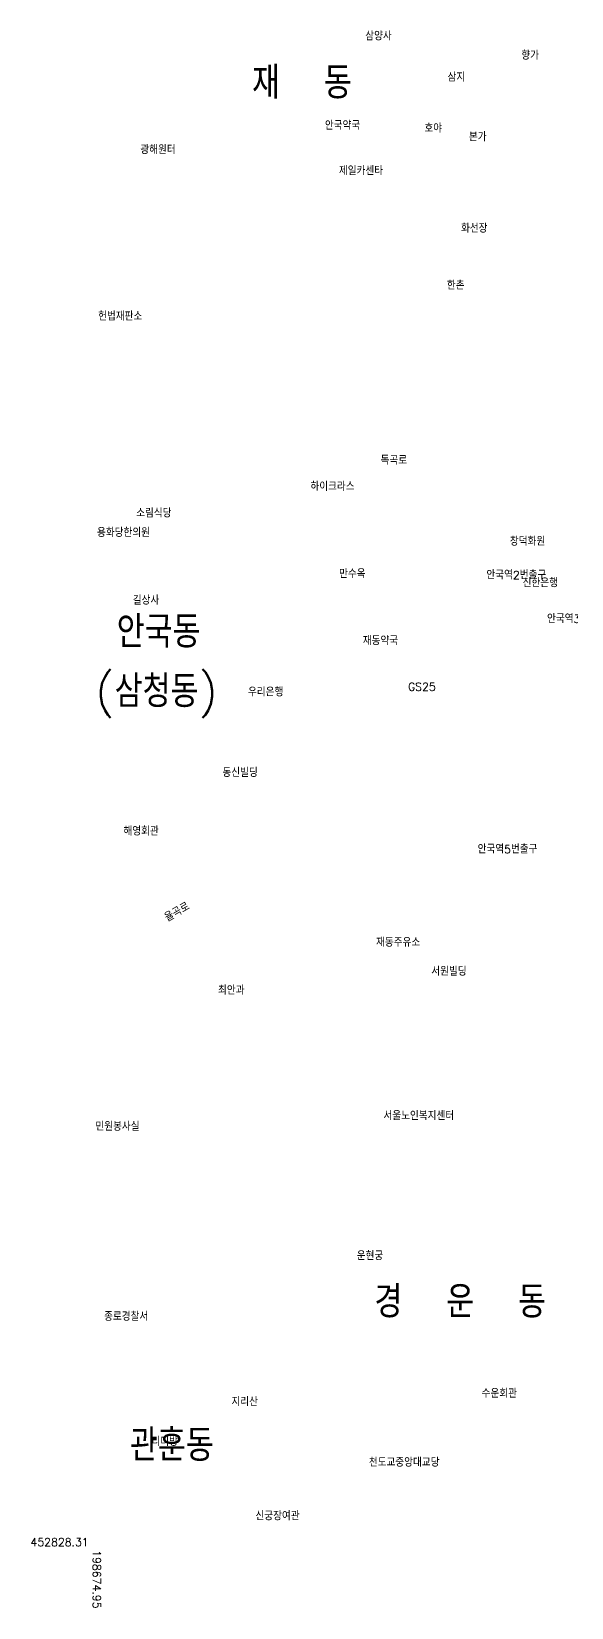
# Model space of a CAD drawing. Header units: feet. Extents: x -1222 to 199575, y -502 to 454509.
# Drawn here: x 198659.6 to 198794.7, y 452813 to 453206.8 of the extents above; entities that cross this region are included whole.
import ezdxf
from ezdxf.enums import TextEntityAlignment as Align

# ---------------------------------------------------------------- set-up
doc = ezdxf.new("R2010")
doc.units = ezdxf.units.FT
doc.header["$MEASUREMENT"] = 0
for name, color, linetype in [('ZC002', 7, 'CONTINUOUS'), ('ZC003', 7, 'CONTINUOUS'), ('ZC005', 7, 'CONTINUOUS'), ('ZC006', 7, 'CONTINUOUS'), ('ZC251', 7, 'CONTINUOUS'), ('ZC252', 7, 'CONTINUOUS'), ('ZC601', 7, 'CONTINUOUS')]:
    doc.layers.add(name, color=color, linetype=linetype)
doc.styles.add('NGSW', font='ROMANS.shx', dxfattribs={"bigfont": 'NGSW.shx'})
doc.styles.get("Standard").update_dxf_attribs({"font": 'ROMANS.shx', "bigfont": 'NGSW.shx'})

msp = doc.modelspace()

# ---------------------------------------------------------------- texts
at = {"layer": 'ZC002', "style": 'NGSW'}
for s, p in [('삼양사', (198743.09, 453204.59)), ('향가', (198782.12, 453199.76)), ('삼지', (198763.67, 453194.3)), ('안국약국', (198732.99, 453182.25)), ('호야', (198757.89, 453181.56)), ('본가', (198769.01, 453179.37)), ('제일카센타', (198736.5, 453170.91)), ('화선장', (198767.03, 453156.54)), ('한촌', (198763.5, 453142.28)), ('헌법재판소', (198676.3, 453134.56)), ('하이크라스', (198729.38, 453092.03)), ('소림식당', (198685.81, 453085.39)), ('용화당한의원', (198676.01, 453080.51)), ('창덕화원', (198779.26, 453078.32)), ('만수옥', (198736.55, 453070.23)), ('신한은행', (198782.45, 453067.95)), ('길상사', (198684.96, 453063.6)), ('재동약국', (198742.48, 453053.5)), ('우리은행', (198713.77, 453040.67)), ('GS25', (198753.77, 453042.05)), ('동신빌딩', (198707.38, 453020.54)), ('해영회관', (198682.63, 453005.9)), ('서원빌딩', (198759.59, 452970.89)), ('최안과', (198706.27, 452966.16)), ('서울노인복지센터', (198747.65, 452934.8)), ('민원봉사실', (198675.61, 452932.13)), ('운현궁', (198740.96, 452899.81)), ('종로경찰서', (198677.79, 452884.65)), ('지리산', (198709.63, 452863.35)), ('수운회관', (198772.18, 452865.41)), ('디미방', (198689.64, 452853.39)), ('천도교중앙대교당', (198743.99, 452848.21)), ('신궁장여관', (198715.64, 452834.81))]:
    msp.add_text(s, height=2, dxfattribs=at).set_placement(p)
at = {"layer": 'ZC003', "style": 'NGSW'}
msp.add_text('광해원터', height=2, dxfattribs=at).set_placement((198686.86, 453176.18))
at = {"layer": 'ZC005', "style": 'NGSW'}
msp.add_text('독곡로', height=2, dxfattribs=at).set_placement((198753.56, 453098.6), align=Align.RIGHT)
at = {"layer": 'ZC005'}
msp.add_text('율곡로', height=2, rotation=30, dxfattribs=at).set_placement((198699.43, 452987.52), align=Align.RIGHT)
at = {"layer": 'ZC006', "style": 'NGSW'}
for s, p in [('안국역2번출구', (198773.38, 453069.94)), ('안국역3번출구', (198788.54, 453059.01)), ('안국역5번출구', (198771.19, 453001.43)), ('재동주유소', (198745.79, 452978.13))]:
    msp.add_text(s, height=2, dxfattribs=at).set_placement(p)
at = {"layer": 'ZC251', "style": 'NGSW'}
for s, p in [('재  동', (198714.76, 453189.99)), ('안국동', (198680.94, 453052.8)), ('경  운  동', (198745.37, 452885.38)), ('관훈동', (198684.23, 452849.55))]:
    msp.add_text(s, height=8, dxfattribs=at).set_placement(p)
at = {"layer": 'ZC252', "style": 'NGSW'}
msp.add_text('(삼청동)', height=8, dxfattribs=at).set_placement((198675.62, 453037.91))
at = {"layer": 'ZC601', "style": 'NGSW'}
msp.add_text('452828.31', height=2, dxfattribs=at).set_placement((198673.95, 452828.31), align=Align.RIGHT)
msp.add_text('198674.95', height=2, rotation=270, dxfattribs=at).set_placement((198674.95, 452827.31))

doc.saveas('drawing.dxf')
